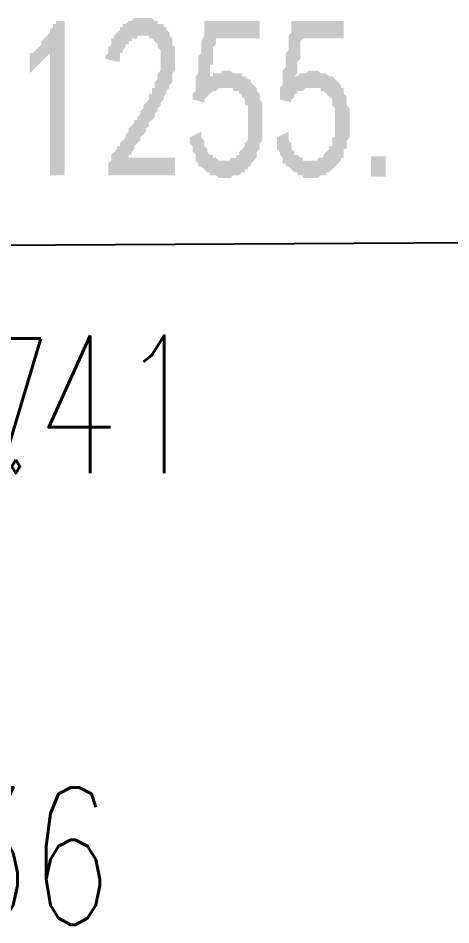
# Model space of a CAD drawing. Header units: millimetres. Extents: x 6156 to 7119, y 3162 to 3647.
# Drawn here: x 7023.82 to 7033.27, y 3498.02 to 3517.81 of the extents above; entities that cross this region are included whole.
import ezdxf
from ezdxf.enums import TextEntityAlignment as Align

# ---------------------------------------------------------------- set-up
doc = ezdxf.new("R2010")
doc.units = ezdxf.units.MM
doc.layers.add('图层1', color=7, linetype='Continuous')
doc.layers.add('点图2', color=30, linetype='Continuous', lineweight=5)
doc.styles.add('HBtxt', font='txt', dxfattribs={"width": 0.7, "bigfont": 'HZTXT'})

msp = doc.modelspace()

# ---------------------------------------------------------------- hatches: boundary and pattern name
at = {"layer": '图层1', "transparency": 33554559}
for points in [[(7024.522, 3517.116), (7024.522, 3517.053), (7024.522, 3517.053), (7024.458, 3516.989), (7024.458, 3516.989), (7024.395, 3516.926), (7024.395, 3516.926), (7024.395, 3516.926), (7024.331, 3516.862), (7024.331, 3516.862), (7024.268, 3516.799), (7024.268, 3516.799), (7024.204, 3516.735), (7024.204, 3516.735), (7024.141, 3516.672), (7024.141, 3516.672), (7024.077, 3516.608), (7024.077, 3516.608), (7024.077, 3516.989), (7024.077, 3517.053), (7024.141, 3517.053), (7024.141, 3517.053), (7024.204, 3517.116), (7024.204, 3517.116), (7024.268, 3517.179), (7024.268, 3517.179), (7024.331, 3517.243), (7024.331, 3517.306), (7024.331, 3517.306), (7024.395, 3517.37), (7024.395, 3517.37), (7024.458, 3517.433), (7024.458, 3517.433), (7024.522, 3517.497), (7024.522, 3517.497), (7024.522, 3517.56), (7024.585, 3517.624), (7024.585, 3517.624), (7024.585, 3517.687), (7024.649, 3517.687), (7024.649, 3517.751), (7024.649, 3517.751), (7024.839, 3517.751), (7024.839, 3514.386), (7024.522, 3514.386)], [(7025.792, 3514.449), (7025.792, 3514.513), (7025.792, 3514.576), (7025.792, 3514.64), (7025.792, 3514.64), (7025.855, 3514.703), (7025.855, 3514.767), (7025.855, 3514.767), (7025.855, 3514.83), (7025.919, 3514.894), (7025.919, 3514.894), (7025.982, 3514.957), (7025.982, 3514.957), (7025.982, 3515.021), (7026.046, 3515.021), (7026.046, 3515.084), (7026.046, 3515.084), (7026.046, 3515.084), (7026.109, 3515.147), (7026.109, 3515.147), (7026.173, 3515.211), (7026.173, 3515.211), (7026.173, 3515.274), (7026.236, 3515.338), (7026.236, 3515.338), (7026.236, 3515.401), (7026.3, 3515.465), (7026.3, 3515.465), (7026.363, 3515.528), (7026.363, 3515.592), (7026.427, 3515.592), (7026.427, 3515.655), (7026.49, 3515.719), (7026.49, 3515.782), (7026.49, 3515.782), (7026.554, 3515.846), (7026.554, 3515.909), (7026.617, 3515.973), (7026.617, 3515.973), (7026.681, 3516.036), (7026.681, 3516.1), (7026.681, 3516.163), (7026.744, 3516.163), (7026.744, 3516.227), (7026.744, 3516.29), (7026.808, 3516.29), (7026.808, 3516.354), (7026.808, 3516.354), (7026.808, 3516.417), (7026.808, 3516.417), (7026.871, 3516.481), (7026.871, 3516.481), (7026.871, 3516.544), (7026.871, 3516.544), (7026.871, 3516.608), (7026.935, 3516.671), (7026.935, 3516.735), (7026.935, 3516.798), (7026.935, 3516.798), (7026.935, 3516.862), (7026.935, 3516.925), (7026.935, 3516.989), (7026.935, 3516.989), (7026.935, 3517.052), (7026.935, 3517.116), (7026.935, 3517.116), (7026.871, 3517.179), (7026.871, 3517.243), (7026.871, 3517.243), (7026.808, 3517.306), (7026.808, 3517.306), (7026.808, 3517.306), (7026.744, 3517.37), (7026.744, 3517.37), (7026.681, 3517.37), (7026.681, 3517.433), (7026.617, 3517.433), (7026.617, 3517.433), (7026.554, 3517.433), (7026.554, 3517.433), (7026.49, 3517.433), (7026.427, 3517.433), (7026.427, 3517.37), (7026.363, 3517.37), (7026.363, 3517.37), (7026.3, 3517.37), (7026.3, 3517.306), (7026.236, 3517.306), (7026.236, 3517.243), (7026.173, 3517.243), (7026.173, 3517.179), (7026.173, 3517.179), (7026.109, 3517.116), (7026.109, 3517.116), (7026.109, 3517.052), (7026.046, 3517.052), (7026.046, 3516.989), (7026.046, 3516.925), (7026.046, 3516.862), (7025.982, 3516.862), (7025.728, 3516.925), (7025.728, 3516.989), (7025.792, 3517.052), (7025.792, 3517.052), (7025.792, 3517.116), (7025.792, 3517.179), (7025.855, 3517.243), (7025.855, 3517.243), (7025.855, 3517.306), (7025.855, 3517.37), (7025.919, 3517.37), (7025.919, 3517.433), (7025.919, 3517.433), (7025.982, 3517.497), (7025.982, 3517.497), (7026.046, 3517.56), (7026.046, 3517.56), (7026.046, 3517.56), (7026.046, 3517.624), (7026.109, 3517.624), (7026.109, 3517.687), (7026.173, 3517.687), (7026.173, 3517.687), (7026.236, 3517.751), (7026.236, 3517.751), (7026.3, 3517.751), (7026.3, 3517.751), (7026.363, 3517.814), (7026.427, 3517.814), (7026.427, 3517.814), (7026.49, 3517.814), (7026.49, 3517.814), (7026.554, 3517.814), (7026.617, 3517.814), (7026.617, 3517.814), (7026.681, 3517.814), (7026.681, 3517.814), (7026.744, 3517.814), (7026.744, 3517.814), (7026.744, 3517.814), (7026.808, 3517.751), (7026.808, 3517.751), (7026.871, 3517.751), (7026.871, 3517.687), (7026.935, 3517.687), (7026.998, 3517.687), (7026.998, 3517.687), (7026.998, 3517.624), (7027.062, 3517.624), (7027.062, 3517.56), (7027.062, 3517.56), (7027.125, 3517.497), (7027.125, 3517.433), (7027.125, 3517.433), (7027.189, 3517.37), (7027.189, 3517.306), (7027.189, 3517.306), (7027.189, 3517.243), (7027.252, 3517.179), (7027.252, 3517.179), (7027.252, 3517.116), (7027.252, 3517.052), (7027.252, 3516.989), (7027.252, 3516.925), (7027.252, 3516.925), (7027.252, 3516.862), (7027.252, 3516.798), (7027.252, 3516.798), (7027.252, 3516.735), (7027.252, 3516.671), (7027.252, 3516.671), (7027.189, 3516.608), (7027.189, 3516.544), (7027.189, 3516.544), (7027.189, 3516.481), (7027.189, 3516.417), (7027.125, 3516.354), (7027.125, 3516.354), (7027.125, 3516.29), (7027.062, 3516.227), (7027.062, 3516.163), (7027.062, 3516.163), (7026.998, 3516.1), (7026.998, 3516.1), (7026.998, 3516.036), (7026.998, 3516.036), (7026.998, 3516.036), (7026.935, 3515.973), (7026.935, 3515.973), (7026.935, 3515.909), (7026.935, 3515.909), (7026.871, 3515.846), (7026.871, 3515.846), (7026.871, 3515.782), (7026.871, 3515.782), (7026.808, 3515.719), (7026.808, 3515.719), (7026.808, 3515.655), (7026.744, 3515.592), (7026.744, 3515.592), (7026.681, 3515.528), (7026.681, 3515.528), (7026.681, 3515.465), (7026.617, 3515.401), (7026.617, 3515.401), (7026.617, 3515.338), (7026.554, 3515.274), (7026.554, 3515.274), (7026.49, 3515.211), (7026.49, 3515.147), (7026.427, 3515.084), (7026.427, 3515.084), (7026.363, 3515.021), (7026.363, 3514.957), (7026.3, 3514.894), (7026.3, 3514.83), (7026.236, 3514.83), (7026.236, 3514.767), (7026.236, 3514.767), (7027.252, 3514.767), (7027.252, 3514.386), (7025.792, 3514.386)], [(7027.824, 3515.338), (7027.824, 3515.275), (7027.824, 3515.211), (7027.887, 3515.148), (7027.887, 3515.084), (7027.887, 3515.021), (7027.887, 3515.021), (7027.951, 3514.957), (7027.951, 3514.894), (7027.951, 3514.894), (7028.014, 3514.83), (7028.014, 3514.83), (7028.078, 3514.83), (7028.078, 3514.767), (7028.078, 3514.767), (7028.141, 3514.767), (7028.141, 3514.767), (7028.205, 3514.703), (7028.205, 3514.703), (7028.268, 3514.703), (7028.332, 3514.703), (7028.332, 3514.703), (7028.395, 3514.703), (7028.395, 3514.703), (7028.459, 3514.703), (7028.459, 3514.767), (7028.522, 3514.767), (7028.522, 3514.767), (7028.586, 3514.767), (7028.586, 3514.83), (7028.649, 3514.83), (7028.649, 3514.894), (7028.649, 3514.894), (7028.713, 3514.957), (7028.713, 3514.957), (7028.776, 3515.021), (7028.776, 3515.021), (7028.776, 3515.084), (7028.84, 3515.148), (7028.84, 3515.148), (7028.84, 3515.211), (7028.84, 3515.211), (7028.84, 3515.275), (7028.84, 3515.338), (7028.84, 3515.402), (7028.84, 3515.402), (7028.84, 3515.465), (7028.84, 3515.529), (7028.84, 3515.592), (7028.84, 3515.592), (7028.84, 3515.656), (7028.84, 3515.719), (7028.84, 3515.783), (7028.84, 3515.783), (7028.84, 3515.846), (7028.84, 3515.909), (7028.776, 3515.909), (7028.776, 3515.973), (7028.776, 3516.036), (7028.776, 3516.036), (7028.713, 3516.1), (7028.713, 3516.1), (7028.713, 3516.163), (7028.649, 3516.163), (7028.649, 3516.227), (7028.586, 3516.227), (7028.586, 3516.227), (7028.522, 3516.227), (7028.522, 3516.29), (7028.459, 3516.29), (7028.459, 3516.29), (7028.395, 3516.29), (7028.395, 3516.29), (7028.332, 3516.29), (7028.332, 3516.29), (7028.268, 3516.29), (7028.205, 3516.29), (7028.205, 3516.29), (7028.141, 3516.227), (7028.141, 3516.227), (7028.078, 3516.227), (7028.078, 3516.227), (7028.014, 3516.163), (7028.014, 3516.163), (7027.951, 3516.1), (7027.951, 3516.1), (7027.887, 3516.036), (7027.887, 3515.973), (7027.887, 3515.973), (7027.633, 3516.036), (7027.633, 3516.036), (7027.633, 3516.036), (7027.633, 3516.036), (7027.633, 3516.1), (7027.633, 3516.1), (7027.633, 3516.1), (7027.633, 3516.163), (7027.633, 3516.163), (7027.633, 3516.163), (7027.697, 3516.227), (7027.697, 3516.227), (7027.697, 3516.29), (7027.697, 3516.354), (7027.697, 3516.354), (7027.697, 3516.417), (7027.697, 3516.481), (7027.697, 3516.481), (7027.697, 3516.544), (7027.76, 3516.608), (7027.76, 3516.671), (7027.76, 3516.735), (7027.76, 3516.798), (7027.76, 3516.862), (7027.76, 3516.925), (7027.76, 3516.989), (7027.824, 3517.052), (7027.824, 3517.116), (7027.824, 3517.179), (7027.824, 3517.243), (7027.824, 3517.306), (7027.887, 3517.433), (7027.887, 3517.497), (7027.887, 3517.56), (7027.887, 3517.687), (7027.887, 3517.751), (7029.094, 3517.751), (7029.094, 3517.37), (7028.141, 3517.37), (7028.141, 3517.306), (7028.141, 3517.243), (7028.078, 3517.179), (7028.078, 3517.116), (7028.078, 3517.052), (7028.078, 3517.052), (7028.078, 3516.989), (7028.078, 3516.925), (7028.078, 3516.862), (7028.078, 3516.798), (7028.014, 3516.798), (7028.014, 3516.735), (7028.014, 3516.671), (7028.014, 3516.671), (7028.014, 3516.608), (7028.014, 3516.544), (7028.014, 3516.544), (7028.014, 3516.544), (7028.014, 3516.544), (7028.078, 3516.544), (7028.078, 3516.608), (7028.141, 3516.608), (7028.205, 3516.608), (7028.205, 3516.608), (7028.268, 3516.608), (7028.268, 3516.671), (7028.332, 3516.671), (7028.332, 3516.671), (7028.395, 3516.671), (7028.395, 3516.671), (7028.459, 3516.671), (7028.459, 3516.671), (7028.522, 3516.608), (7028.522, 3516.608), (7028.586, 3516.608), (7028.649, 3516.608), (7028.649, 3516.608), (7028.713, 3516.608), (7028.713, 3516.544), (7028.776, 3516.544), (7028.776, 3516.544), (7028.776, 3516.544), (7028.84, 3516.481), (7028.903, 3516.481), (7028.903, 3516.417), (7028.903, 3516.417), (7028.967, 3516.354), (7028.967, 3516.354), (7029.03, 3516.29), (7029.03, 3516.29), (7029.03, 3516.227), (7029.03, 3516.227), (7029.094, 3516.163), (7029.094, 3516.1), (7029.094, 3516.036), (7029.094, 3516.036), (7029.157, 3515.973), (7029.157, 3515.909), (7029.157, 3515.846), (7029.157, 3515.846), (7029.157, 3515.846), (7029.157, 3515.783), (7029.157, 3515.719), (7029.157, 3515.656), (7029.157, 3515.656), (7029.157, 3515.592), (7029.157, 3515.529), (7029.157, 3515.465), (7029.157, 3515.465), (7029.157, 3515.402), (7029.157, 3515.338), (7029.157, 3515.338), (7029.157, 3515.275), (7029.157, 3515.211), (7029.157, 3515.148), (7029.157, 3515.148), (7029.094, 3515.084), (7029.094, 3515.021), (7029.094, 3514.957), (7029.094, 3514.957), (7029.03, 3514.894), (7029.03, 3514.83), (7029.03, 3514.767), (7029.03, 3514.767), (7028.967, 3514.703), (7028.967, 3514.703), (7028.903, 3514.64), (7028.903, 3514.64), (7028.903, 3514.64), (7028.903, 3514.576), (7028.84, 3514.576), (7028.84, 3514.513), (7028.776, 3514.513), (7028.776, 3514.449), (7028.713, 3514.449), (7028.713, 3514.449), (7028.649, 3514.386), (7028.586, 3514.386), (7028.586, 3514.386), (7028.522, 3514.386), (7028.522, 3514.386), (7028.459, 3514.322), (7028.459, 3514.322), (7028.395, 3514.322), (7028.395, 3514.322), (7028.332, 3514.322), (7028.268, 3514.322), (7028.268, 3514.322), (7028.205, 3514.322), (7028.205, 3514.322), (7028.141, 3514.386), (7028.078, 3514.386), (7028.078, 3514.386), (7028.014, 3514.386), (7028.014, 3514.449), (7027.951, 3514.449), (7027.951, 3514.449), (7027.887, 3514.513), (7027.887, 3514.513), (7027.824, 3514.576), (7027.824, 3514.576), (7027.824, 3514.576), (7027.76, 3514.576), (7027.76, 3514.64), (7027.76, 3514.64), (7027.697, 3514.703), (7027.697, 3514.767), (7027.697, 3514.767), (7027.697, 3514.83), (7027.633, 3514.894), (7027.633, 3514.894), (7027.633, 3514.957), (7027.633, 3515.021), (7027.57, 3515.084), (7027.57, 3515.084), (7027.57, 3515.148), (7027.57, 3515.211)], [(7029.729, 3515.338), (7029.729, 3515.275), (7029.729, 3515.211), (7029.729, 3515.148), (7029.792, 3515.084), (7029.792, 3515.021), (7029.792, 3515.021), (7029.792, 3514.957), (7029.856, 3514.894), (7029.856, 3514.894), (7029.856, 3514.83), (7029.919, 3514.83), (7029.919, 3514.83), (7029.983, 3514.767), (7029.983, 3514.767), (7029.983, 3514.767), (7030.046, 3514.767), (7030.046, 3514.703), (7030.11, 3514.703), (7030.173, 3514.703), (7030.173, 3514.703), (7030.237, 3514.703), (7030.237, 3514.703), (7030.3, 3514.703), (7030.364, 3514.703), (7030.364, 3514.767), (7030.427, 3514.767), (7030.427, 3514.767), (7030.491, 3514.767), (7030.491, 3514.83), (7030.491, 3514.83), (7030.554, 3514.894), (7030.554, 3514.894), (7030.618, 3514.957), (7030.618, 3514.957), (7030.618, 3515.021), (7030.681, 3515.021), (7030.681, 3515.084), (7030.681, 3515.148), (7030.681, 3515.148), (7030.681, 3515.211), (7030.745, 3515.211), (7030.745, 3515.275), (7030.745, 3515.338), (7030.745, 3515.402), (7030.745, 3515.402), (7030.745, 3515.465), (7030.745, 3515.529), (7030.745, 3515.592), (7030.745, 3515.592), (7030.745, 3515.656), (7030.745, 3515.719), (7030.745, 3515.783), (7030.745, 3515.783), (7030.745, 3515.846), (7030.681, 3515.909), (7030.681, 3515.909), (7030.681, 3515.973), (7030.681, 3516.036), (7030.681, 3516.036), (7030.618, 3516.1), (7030.618, 3516.1), (7030.554, 3516.163), (7030.554, 3516.163), (7030.491, 3516.227), (7030.491, 3516.227), (7030.427, 3516.227), (7030.427, 3516.227), (7030.427, 3516.29), (7030.364, 3516.29), (7030.364, 3516.29), (7030.3, 3516.29), (7030.237, 3516.29), (7030.237, 3516.29), (7030.173, 3516.29), (7030.173, 3516.29), (7030.11, 3516.29), (7030.11, 3516.29), (7030.046, 3516.227), (7029.983, 3516.227), (7029.983, 3516.227), (7029.919, 3516.227), (7029.919, 3516.163), (7029.856, 3516.163), (7029.856, 3516.1), (7029.856, 3516.1), (7029.792, 3516.036), (7029.792, 3515.973), (7029.792, 3515.973), (7029.538, 3516.036), (7029.538, 3516.036), (7029.538, 3516.036), (7029.538, 3516.036), (7029.538, 3516.1), (7029.538, 3516.1), (7029.538, 3516.1), (7029.538, 3516.163), (7029.538, 3516.163), (7029.538, 3516.163), (7029.538, 3516.227), (7029.538, 3516.227), (7029.538, 3516.29), (7029.602, 3516.354), (7029.602, 3516.354), (7029.602, 3516.417), (7029.602, 3516.481), (7029.602, 3516.481), (7029.602, 3516.544), (7029.602, 3516.608), (7029.602, 3516.671), (7029.665, 3516.735), (7029.665, 3516.798), (7029.665, 3516.862), (7029.665, 3516.925), (7029.665, 3516.989), (7029.665, 3517.052), (7029.729, 3517.116), (7029.729, 3517.179), (7029.729, 3517.243), (7029.729, 3517.306), (7029.729, 3517.433), (7029.792, 3517.497), (7029.792, 3517.56), (7029.792, 3517.687), (7029.792, 3517.751), (7030.935, 3517.751), (7030.935, 3517.37), (7030.046, 3517.37), (7029.983, 3517.306), (7029.983, 3517.243), (7029.983, 3517.179), (7029.983, 3517.116), (7029.983, 3517.052), (7029.983, 3517.052), (7029.983, 3516.989), (7029.983, 3516.925), (7029.919, 3516.862), (7029.919, 3516.798), (7029.919, 3516.798), (7029.919, 3516.735), (7029.919, 3516.671), (7029.919, 3516.671), (7029.919, 3516.608), (7029.856, 3516.544), (7029.856, 3516.544), (7029.856, 3516.544), (7029.919, 3516.544), (7029.919, 3516.544), (7029.983, 3516.608), (7030.046, 3516.608), (7030.046, 3516.608), (7030.11, 3516.608), (7030.11, 3516.608), (7030.173, 3516.671), (7030.173, 3516.671), (7030.237, 3516.671), (7030.3, 3516.671), (7030.3, 3516.671), (7030.3, 3516.671), (7030.364, 3516.671), (7030.427, 3516.608), (7030.427, 3516.608), (7030.491, 3516.608), (7030.491, 3516.608), (7030.554, 3516.608), (7030.554, 3516.608), (7030.618, 3516.544), (7030.681, 3516.544), (7030.681, 3516.544), (7030.681, 3516.544), (7030.745, 3516.481), (7030.745, 3516.481), (7030.808, 3516.417), (7030.808, 3516.417), (7030.872, 3516.354), (7030.872, 3516.354), (7030.872, 3516.29), (7030.935, 3516.29), (7030.935, 3516.227), (7030.935, 3516.227), (7030.935, 3516.163), (7030.999, 3516.1), (7030.999, 3516.036), (7030.999, 3516.036), (7030.999, 3515.973), (7030.999, 3515.909), (7031.062, 3515.846), (7031.062, 3515.846), (7031.062, 3515.846), (7031.062, 3515.783), (7031.062, 3515.719), (7031.062, 3515.656), (7031.062, 3515.656), (7031.062, 3515.592), (7031.062, 3515.529), (7031.062, 3515.465), (7031.062, 3515.465), (7031.062, 3515.402), (7031.062, 3515.338), (7031.062, 3515.338), (7031.062, 3515.275), (7031.062, 3515.211), (7030.999, 3515.148), (7030.999, 3515.148), (7030.999, 3515.084), (7030.999, 3515.021), (7030.999, 3514.957), (7030.935, 3514.957), (7030.935, 3514.894), (7030.935, 3514.83), (7030.935, 3514.767), (7030.872, 3514.767), (7030.872, 3514.703), (7030.872, 3514.703), (7030.808, 3514.64), (7030.808, 3514.64), (7030.808, 3514.64), (7030.745, 3514.576), (7030.745, 3514.576), (7030.681, 3514.513), (7030.681, 3514.513), (7030.618, 3514.449), (7030.618, 3514.449), (7030.554, 3514.449), (7030.554, 3514.386), (7030.491, 3514.386), (7030.491, 3514.386), (7030.427, 3514.386), (7030.427, 3514.386), (7030.364, 3514.322), (7030.3, 3514.322), (7030.3, 3514.322), (7030.237, 3514.322), (7030.237, 3514.322), (7030.173, 3514.322), (7030.11, 3514.322), (7030.11, 3514.322), (7030.046, 3514.322), (7030.046, 3514.386), (7029.983, 3514.386), (7029.983, 3514.386), (7029.919, 3514.386), (7029.919, 3514.449), (7029.856, 3514.449), (7029.856, 3514.449), (7029.792, 3514.513), (7029.792, 3514.513), (7029.729, 3514.576), (7029.729, 3514.576), (7029.729, 3514.576), (7029.665, 3514.576), (7029.665, 3514.64), (7029.602, 3514.64), (7029.602, 3514.703), (7029.602, 3514.767), (7029.602, 3514.767), (7029.538, 3514.83), (7029.538, 3514.894), (7029.538, 3514.894), (7029.475, 3514.957), (7029.475, 3515.021), (7029.475, 3515.084), (7029.475, 3515.084), (7029.475, 3515.148), (7029.475, 3515.211)]]:
    msp.add_hatch(color=256, dxfattribs=at).paths.add_polyline_path(points)

# ---------------------------------------------------------------- linework, layer by layer
at = {"layer": '图层1', "lineweight": -3}
msp.add_line((6937.494, 3512.358), (7057.247, 3513.057), dxfattribs=at)
at = {"layer": '图层1', "lineweight": -3, "transparency": 33554559}
msp.add_solid([(7031.849, 3514.356), (7031.531, 3514.356), (7031.849, 3514.8), (7031.531, 3514.8)], dxfattribs=at)

# ---------------------------------------------------------------- texts
at = {"layer": '点图2', "style": 'HBtxt', "width": 0.7}
for s, p in [('1337-1264.47', (7003.347, 3509.323)), ('1360-1264.41', (7006.583, 3509.383)), ('1348-1264.36', (7004.637, 3499.521))]:
    msp.add_text(s, height=3, dxfattribs=at).set_placement(p, align=Align.MIDDLE_LEFT)

doc.saveas('drawing.dxf')
